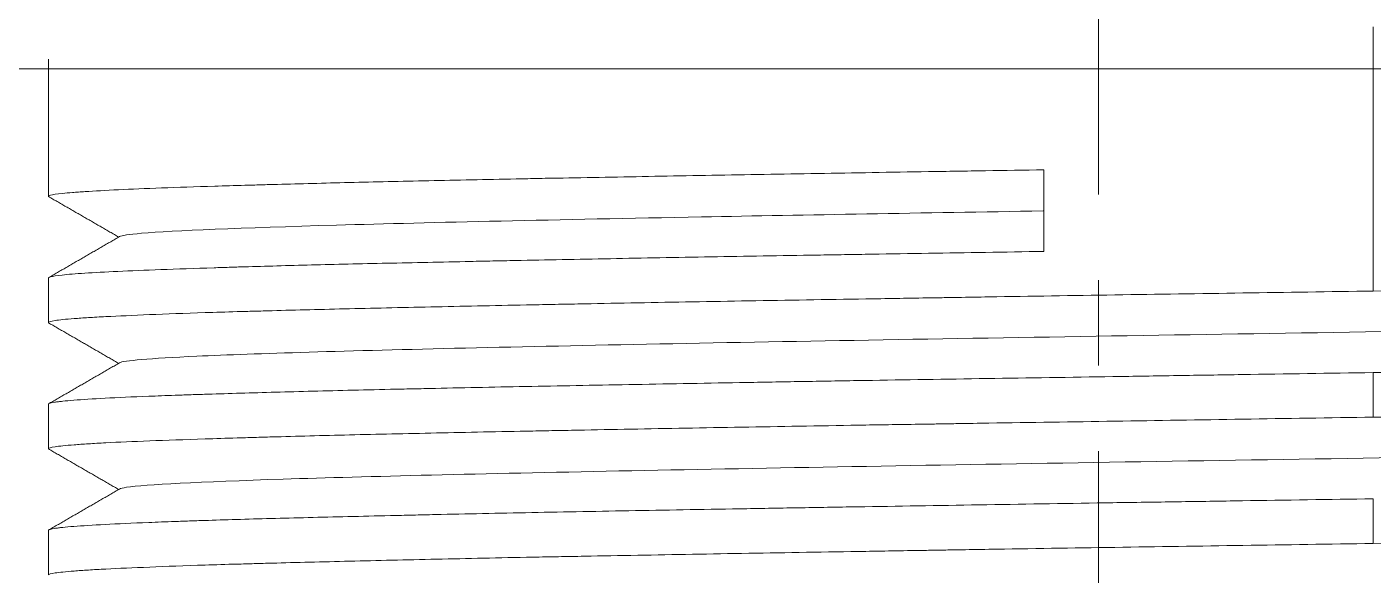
# Model space of a CAD drawing. Header units: millimetres. Extents: x 7368 to 7962, y 1333 to 2173.
# Drawn here: x 7444.61 to 7460.62, y 1689.81 to 1696.33 of the extents above; entities that cross this region are included whole.
import ezdxf

# ---------------------------------------------------------------- set-up
doc = ezdxf.new("R2010")
doc.units = ezdxf.units.MM
doc.linetypes.add('CENTERX2', pattern=[20.32, 12.7, -2.54, 2.54, -2.54])
doc.layers.add('CENTER', color=1, linetype='CENTERX2', lineweight=15)

msp = doc.modelspace()

# ---------------------------------------------------------------- linework, layer by layer
at = {"linetype": 'Continuous', "lineweight": 13, "extrusion": (0, 1, 0)}
for p, q in [((7460.622, 1696.326), (7460.622, 1695.826)), ((7460.622, 1695.826), (7460.622, 1693.187)), ((7460.622, 1691.687), (7460.622, 1692.218)), ((7460.622, 1690.187), (7460.622, 1690.718))]:
    msp.add_line(p, q, dxfattribs=at)
at = {"linetype": 'Continuous', "lineweight": 18, "extrusion": (0, 1, 0)}
for p, q in [((7438.312, 1695.826), (7482.932, 1695.826)), ((7444.872, 1695.943), (7444.872, 1694.312)), ((7456.705, 1693.658), (7456.705, 1694.627)), ((7444.872, 1693.343), (7444.872, 1692.812)), ((7444.872, 1691.843), (7444.872, 1691.312)), ((7444.872, 1690.343), (7444.872, 1689.812))]:
    msp.add_line(p, q, dxfattribs=at)
at = {"linetype": 'Continuous', "lineweight": 18}
for points, knots in [([(7444.872, 1694.313), (7444.872, 1694.317), (7444.893, 1694.328), (7444.969, 1694.34), (7445.072, 1694.35), (7445.111, 1694.354), (7445.179, 1694.359), (7445.215, 1694.362), (7445.253, 1694.365), (7445.28, 1694.367), (7445.294, 1694.367), (7445.419, 1694.376), (7445.551, 1694.383), (7445.855, 1694.398), (7446.197, 1694.412), (7446.617, 1694.426), (7446.962, 1694.437), (7447.082, 1694.44), (7447.238, 1694.445), (7447.27, 1694.446), (7447.334, 1694.447), (7447.43, 1694.45), (7447.529, 1694.453), (7447.864, 1694.462), (7448.148, 1694.469), (7448.747, 1694.484), (7449.062, 1694.491), (7449.724, 1694.505), (7450.071, 1694.512), (7450.524, 1694.521), (7450.661, 1694.524), (7450.801, 1694.527), (7450.895, 1694.528), (7450.942, 1694.529), (7451.178, 1694.534), (7451.37, 1694.537), (7451.953, 1694.548), (7452.351, 1694.555), (7453.169, 1694.57), (7453.588, 1694.577), (7454.445, 1694.591), (7454.884, 1694.599), (7455.39, 1694.607), (7455.446, 1694.608), (7455.559, 1694.609), (7455.616, 1694.61), (7455.786, 1694.613), (7456.128, 1694.618), (7456.473, 1694.624), (7456.705, 1694.627)], [0, 0, 0, 0, 0.042112, 0.110532, 0.110532, 0.144743, 0.144743, 0.161848, 0.1704, 0.1704, 0.178953, 0.178953, 0.247374, 0.247374, 0.315794, 0.384215, 0.384215, 0.418425, 0.418425, 0.426978, 0.426978, 0.43553, 0.452635, 0.452635, 0.521056, 0.521056, 0.589476, 0.589476, 0.657897, 0.657897, 0.675002, 0.683555, 0.683555, 0.692107, 0.692107, 0.726318, 0.726318, 0.794738, 0.794738, 0.863159, 0.863159, 0.931579, 0.931579, 0.940132, 0.940132, 0.948685, 0.948685, 0.96579, 1, 1, 1, 1]), ([(7445.717, 1693.834), (7445.738, 1693.847), (7446.042, 1693.892), (7447.949, 1693.97), (7452.014, 1694.059), (7455.266, 1694.115), (7456.699, 1694.139)], [0, 0, 0, 0, 0.127961, 0.447078, 0.766195, 1, 1, 1, 1]), ([(7456.705, 1693.658), (7456.241, 1693.65), (7455.785, 1693.643), (7455.111, 1693.632), (7454.888, 1693.628), (7454.556, 1693.623), (7454.446, 1693.621), (7454.227, 1693.618), (7454.118, 1693.616), (7453.578, 1693.607), (7453.157, 1693.6), (7452.338, 1693.586), (7451.939, 1693.579), (7451.165, 1693.564), (7450.789, 1693.557), (7450.333, 1693.548), (7450.243, 1693.546), (7450.065, 1693.542), (7449.801, 1693.537), (7449.546, 1693.531), (7449.049, 1693.521), (7448.419, 1693.507), (7447.854, 1693.493), (7447.455, 1693.482), (7447.326, 1693.478), (7447.139, 1693.473), (7447.078, 1693.471), (7446.957, 1693.467), (7446.898, 1693.465), (7446.61, 1693.456), (7446.399, 1693.449), (7446.018, 1693.434), (7445.848, 1693.427), (7445.546, 1693.413), (7445.415, 1693.406), (7445.249, 1693.396), (7445.199, 1693.392), (7445.109, 1693.385), (7445.069, 1693.381), (7444.967, 1693.37), (7444.92, 1693.363), (7444.879, 1693.351), (7444.872, 1693.347), (7444.872, 1693.342)], [0, 0, 0, 0, 0.068484, 0.068484, 0.102726, 0.102726, 0.119846, 0.119846, 0.136967, 0.136967, 0.205451, 0.205451, 0.273935, 0.273935, 0.342418, 0.342418, 0.359539, 0.359539, 0.37666, 0.410902, 0.410902, 0.479386, 0.547869, 0.547869, 0.582111, 0.582111, 0.599232, 0.599232, 0.616353, 0.616353, 0.684837, 0.684837, 0.75332, 0.75332, 0.821804, 0.821804, 0.856046, 0.856046, 0.890288, 0.890288, 0.958772, 0.958772, 1, 1, 1, 1]), ([(7460.622, 1693.187), (7461.142, 1693.195), (7461.66, 1693.203), (7462.434, 1693.215), (7462.692, 1693.219), (7463.077, 1693.225), (7463.206, 1693.227), (7463.461, 1693.231), (7463.588, 1693.233), (7464.222, 1693.243), (7465.22, 1693.258), (7466.188, 1693.273), (7466.904, 1693.285), (7467.14, 1693.289), (7467.492, 1693.295), (7467.609, 1693.297), (7467.84, 1693.301), (7467.955, 1693.303), (7468.525, 1693.313), (7468.965, 1693.321), (7469.817, 1693.336), (7470.229, 1693.344), (7471.022, 1693.359), (7471.405, 1693.367), (7471.817, 1693.376), (7471.863, 1693.377), (7471.954, 1693.379), (7472.088, 1693.382), (7472.22, 1693.385), (7472.48, 1693.39), (7472.648, 1693.394), (7473.136, 1693.406), (7473.441, 1693.414), (7474.01, 1693.43), (7474.274, 1693.438), (7474.578, 1693.447), (7474.638, 1693.449), (7474.754, 1693.453), (7474.811, 1693.455), (7474.977, 1693.461), (7475.082, 1693.465), (7475.377, 1693.476), (7475.55, 1693.484), (7475.846, 1693.5), (7475.971, 1693.508), (7476.121, 1693.52), (7476.165, 1693.524), (7476.221, 1693.53), (7476.247, 1693.533), (7476.27, 1693.535), (7476.284, 1693.537), (7476.291, 1693.538), (7476.347, 1693.547), (7476.372, 1693.555), (7476.372, 1693.562)], [0, 0, 0, 0, 0.062537, 0.062537, 0.093806, 0.093806, 0.10944, 0.10944, 0.125074, 0.125074, 0.187612, 0.250149, 0.250149, 0.281417, 0.281417, 0.297052, 0.297052, 0.312686, 0.312686, 0.375223, 0.375223, 0.43776, 0.43776, 0.500298, 0.500298, 0.508115, 0.508115, 0.515932, 0.531566, 0.531566, 0.562835, 0.562835, 0.625372, 0.625372, 0.687909, 0.687909, 0.703544, 0.703544, 0.719178, 0.719178, 0.750446, 0.750446, 0.812984, 0.812984, 0.875521, 0.875521, 0.906789, 0.906789, 0.922424, 0.930241, 0.930241, 0.938058, 0.938058, 1, 1, 1, 1]), ([(7444.872, 1692.812), (7444.872, 1692.812), (7444.872, 1692.812), (7444.872, 1692.82), (7444.898, 1692.828), (7444.999, 1692.844), (7445.074, 1692.852), (7445.201, 1692.861), (7445.228, 1692.863), (7445.285, 1692.867), (7445.315, 1692.869), (7445.409, 1692.875), (7445.479, 1692.879), (7445.704, 1692.89), (7445.877, 1692.898), (7446.27, 1692.914), (7446.49, 1692.922), (7446.854, 1692.934), (7446.981, 1692.938), (7447.18, 1692.944), (7447.249, 1692.946), (7447.353, 1692.948), (7447.388, 1692.949), (7447.459, 1692.951), (7447.78, 1692.96), (7448.126, 1692.969), (7448.778, 1692.984), (7449.122, 1692.992), (7449.848, 1693.007), (7450.23, 1693.015), (7450.73, 1693.025), (7450.832, 1693.027), (7451.037, 1693.031), (7451.346, 1693.037), (7451.663, 1693.043), (7452.306, 1693.055), (7452.746, 1693.062), (7453.65, 1693.078), (7454.114, 1693.085), (7454.828, 1693.097), (7455.069, 1693.101), (7455.374, 1693.106), (7455.436, 1693.107), (7455.558, 1693.109), (7455.62, 1693.11), (7455.805, 1693.113), (7455.929, 1693.115), (7456.548, 1693.125), (7457.047, 1693.133), (7458.055, 1693.149), (7458.562, 1693.156), (7459.586, 1693.171), (7460.102, 1693.179), (7460.622, 1693.187)], [0, 0, 0, 0, 0.000594, 0.000594, 0.063057, 0.063057, 0.12552, 0.12552, 0.141136, 0.141136, 0.156752, 0.156752, 0.187983, 0.187983, 0.250446, 0.250446, 0.312909, 0.312909, 0.34414, 0.34414, 0.359756, 0.359756, 0.367564, 0.367564, 0.375371, 0.437834, 0.437834, 0.500297, 0.500297, 0.56276, 0.56276, 0.578376, 0.578376, 0.593991, 0.625223, 0.625223, 0.687686, 0.687686, 0.750149, 0.750149, 0.78138, 0.78138, 0.789188, 0.789188, 0.796996, 0.796996, 0.812611, 0.812611, 0.875074, 0.875074, 0.937537, 0.937537, 1, 1, 1, 1]), ([(7445.716, 1692.334), (7445.759, 1692.36), (7446.455, 1692.418), (7449.526, 1692.509), (7454.634, 1692.607), (7460.724, 1692.704), (7466.798, 1692.802), (7471.858, 1692.899), (7474.826, 1692.989), (7475.485, 1693.046), (7475.527, 1693.071)], [0, 0, 0, 0, 0.106147, 0.238194, 0.370241, 0.502288, 0.634334, 0.766381, 0.898428, 1, 1, 1, 1]), ([(7476.372, 1692.593), (7476.372, 1692.593), (7476.372, 1692.593), (7476.371, 1692.585), (7476.345, 1692.577), (7476.244, 1692.561), (7476.169, 1692.553), (7476.043, 1692.544), (7476.016, 1692.542), (7475.959, 1692.538), (7475.929, 1692.536), (7475.834, 1692.53), (7475.764, 1692.526), (7475.539, 1692.515), (7475.366, 1692.507), (7474.973, 1692.491), (7474.754, 1692.483), (7474.389, 1692.471), (7474.262, 1692.467), (7474.063, 1692.462), (7473.995, 1692.46), (7473.89, 1692.457), (7473.855, 1692.456), (7473.784, 1692.454), (7473.463, 1692.445), (7473.117, 1692.436), (7472.465, 1692.421), (7472.121, 1692.413), (7471.395, 1692.398), (7471.014, 1692.39), (7470.513, 1692.38), (7470.412, 1692.378), (7470.207, 1692.374), (7469.897, 1692.368), (7469.58, 1692.362), (7468.938, 1692.35), (7468.497, 1692.343), (7467.593, 1692.327), (7467.129, 1692.32), (7466.415, 1692.308), (7466.174, 1692.304), (7465.869, 1692.299), (7465.808, 1692.298), (7465.685, 1692.296), (7465.623, 1692.295), (7465.438, 1692.292), (7465.315, 1692.29), (7464.695, 1692.28), (7464.196, 1692.272), (7463.189, 1692.257), (7462.681, 1692.249), (7461.657, 1692.234), (7461.142, 1692.226), (7460.622, 1692.218)], [0, 0, 0, 0, 0.000563, 0.000563, 0.063028, 0.063028, 0.125493, 0.125493, 0.141109, 0.141109, 0.156725, 0.156725, 0.187958, 0.187958, 0.250423, 0.250423, 0.312887, 0.312887, 0.34412, 0.34412, 0.359736, 0.359736, 0.367544, 0.367544, 0.375352, 0.437817, 0.437817, 0.500282, 0.500282, 0.562747, 0.562747, 0.578363, 0.578363, 0.593979, 0.625211, 0.625211, 0.687676, 0.687676, 0.750141, 0.750141, 0.781373, 0.781373, 0.789181, 0.789181, 0.796989, 0.796989, 0.812606, 0.812606, 0.87507, 0.87507, 0.937535, 0.937535, 1, 1, 1, 1]), ([(7460.622, 1692.218), (7460.102, 1692.21), (7459.583, 1692.202), (7458.809, 1692.19), (7458.552, 1692.186), (7458.166, 1692.18), (7458.038, 1692.178), (7457.782, 1692.174), (7457.655, 1692.172), (7457.022, 1692.162), (7456.023, 1692.147), (7455.055, 1692.132), (7454.34, 1692.12), (7454.103, 1692.116), (7453.751, 1692.11), (7453.635, 1692.108), (7453.403, 1692.104), (7453.288, 1692.102), (7452.719, 1692.092), (7452.278, 1692.084), (7451.426, 1692.069), (7451.014, 1692.061), (7450.221, 1692.046), (7449.839, 1692.038), (7449.426, 1692.029), (7449.38, 1692.028), (7449.29, 1692.026), (7449.155, 1692.023), (7448.847, 1692.017), (7448.595, 1692.011), (7448.107, 1691.999), (7447.802, 1691.991), (7447.233, 1691.975), (7446.969, 1691.967), (7446.665, 1691.958), (7446.605, 1691.956), (7446.489, 1691.952), (7446.432, 1691.95), (7446.266, 1691.944), (7446.161, 1691.94), (7445.866, 1691.929), (7445.693, 1691.921), (7445.397, 1691.905), (7445.272, 1691.897), (7445.122, 1691.885), (7445.079, 1691.881), (7445.022, 1691.875), (7444.996, 1691.873), (7444.973, 1691.87), (7444.959, 1691.868), (7444.952, 1691.867), (7444.896, 1691.858), (7444.872, 1691.851), (7444.872, 1691.843)], [0, 0, 0, 0, 0.062537, 0.062537, 0.093806, 0.093806, 0.10944, 0.10944, 0.125074, 0.125074, 0.187611, 0.250148, 0.250148, 0.281417, 0.281417, 0.297051, 0.297051, 0.312686, 0.312686, 0.375223, 0.375223, 0.43776, 0.43776, 0.500297, 0.500297, 0.508114, 0.508114, 0.515931, 0.531565, 0.562834, 0.562834, 0.625371, 0.625371, 0.687908, 0.687908, 0.703542, 0.703542, 0.719177, 0.719177, 0.750445, 0.750445, 0.812982, 0.812982, 0.87552, 0.87552, 0.906788, 0.906788, 0.922422, 0.93024, 0.93024, 0.938057, 0.938057, 1, 1, 1, 1]), ([(7460.622, 1691.688), (7461.142, 1691.695), (7461.66, 1691.703), (7462.434, 1691.715), (7462.692, 1691.718), (7463.077, 1691.724), (7463.206, 1691.726), (7463.461, 1691.73), (7463.588, 1691.732), (7464.222, 1691.742), (7465.22, 1691.758), (7466.188, 1691.774), (7466.904, 1691.786), (7467.14, 1691.789), (7467.492, 1691.795), (7467.609, 1691.797), (7467.84, 1691.801), (7467.955, 1691.803), (7468.525, 1691.812), (7468.965, 1691.82), (7469.817, 1691.836), (7470.229, 1691.844), (7471.022, 1691.86), (7471.405, 1691.868), (7471.817, 1691.876), (7471.863, 1691.877), (7471.954, 1691.879), (7472.088, 1691.882), (7472.396, 1691.889), (7472.648, 1691.895), (7473.136, 1691.906), (7473.441, 1691.914), (7474.01, 1691.929), (7474.274, 1691.937), (7474.578, 1691.947), (7474.638, 1691.949), (7474.754, 1691.953), (7474.811, 1691.955), (7474.977, 1691.961), (7475.082, 1691.965), (7475.377, 1691.977), (7475.55, 1691.985), (7475.846, 1692), (7475.971, 1692.008), (7476.121, 1692.019), (7476.165, 1692.023), (7476.221, 1692.029), (7476.247, 1692.032), (7476.27, 1692.035), (7476.284, 1692.037), (7476.291, 1692.038), (7476.347, 1692.047), (7476.372, 1692.055), (7476.372, 1692.063)], [0, 0, 0, 0, 0.062535, 0.062535, 0.093803, 0.093803, 0.109436, 0.109436, 0.12507, 0.12507, 0.187605, 0.25014, 0.25014, 0.281408, 0.281408, 0.297042, 0.297042, 0.312676, 0.312676, 0.375211, 0.375211, 0.437746, 0.437746, 0.500281, 0.500281, 0.508098, 0.508098, 0.515915, 0.531548, 0.562816, 0.562816, 0.625351, 0.625351, 0.687886, 0.687886, 0.70352, 0.70352, 0.719154, 0.719154, 0.750421, 0.750421, 0.812956, 0.812956, 0.875492, 0.875492, 0.906759, 0.906759, 0.922393, 0.93021, 0.93021, 0.938027, 0.938027, 1, 1, 1, 1]), ([(7444.872, 1691.312), (7444.872, 1691.312), (7444.872, 1691.313), (7444.872, 1691.32), (7444.898, 1691.328), (7444.999, 1691.343), (7445.074, 1691.351), (7445.201, 1691.361), (7445.228, 1691.363), (7445.285, 1691.367), (7445.315, 1691.369), (7445.409, 1691.375), (7445.479, 1691.379), (7445.704, 1691.391), (7446.051, 1691.406), (7446.49, 1691.421), (7446.854, 1691.433), (7446.981, 1691.437), (7447.18, 1691.443), (7447.249, 1691.445), (7447.353, 1691.448), (7447.388, 1691.449), (7447.459, 1691.451), (7447.78, 1691.46), (7448.126, 1691.469), (7448.778, 1691.485), (7449.122, 1691.492), (7449.848, 1691.508), (7450.23, 1691.515), (7450.73, 1691.525), (7450.832, 1691.527), (7451.037, 1691.531), (7451.14, 1691.533), (7451.452, 1691.539), (7451.663, 1691.543), (7452.306, 1691.555), (7453.186, 1691.57), (7454.114, 1691.586), (7454.828, 1691.598), (7455.069, 1691.601), (7455.374, 1691.606), (7455.436, 1691.607), (7455.558, 1691.609), (7455.62, 1691.61), (7455.805, 1691.613), (7455.929, 1691.615), (7456.548, 1691.625), (7457.047, 1691.632), (7458.055, 1691.648), (7458.562, 1691.656), (7459.586, 1691.672), (7460.102, 1691.68), (7460.622, 1691.688)], [0, 0, 0, 0, 0.000562, 0.000562, 0.063027, 0.063027, 0.125492, 0.125492, 0.141108, 0.141108, 0.156724, 0.156724, 0.187957, 0.187957, 0.250422, 0.312886, 0.312886, 0.344119, 0.344119, 0.359735, 0.359735, 0.367543, 0.367543, 0.375351, 0.437816, 0.437816, 0.500281, 0.500281, 0.562746, 0.562746, 0.578362, 0.578362, 0.593978, 0.593978, 0.625211, 0.625211, 0.687676, 0.750141, 0.750141, 0.781373, 0.781373, 0.789181, 0.789181, 0.796989, 0.796989, 0.812605, 0.812605, 0.87507, 0.87507, 0.937535, 0.937535, 1, 1, 1, 1]), ([(7445.717, 1690.834), (7445.728, 1690.841), (7445.893, 1690.88), (7447.299, 1690.951), (7451.401, 1691.048), (7457.017, 1691.146), (7463.224, 1691.243), (7469.004, 1691.341), (7473.409, 1691.438), (7475.227, 1691.515), (7475.506, 1691.559), (7475.526, 1691.571)], [0, 0, 0, 0, 0.026556, 0.158704, 0.290851, 0.422999, 0.555147, 0.687294, 0.819442, 0.951589, 1, 1, 1, 1]), ([(7460.622, 1690.717), (7460.102, 1690.71), (7459.583, 1690.702), (7458.809, 1690.69), (7458.552, 1690.686), (7458.166, 1690.68), (7458.038, 1690.679), (7457.782, 1690.675), (7457.655, 1690.673), (7457.022, 1690.663), (7456.522, 1690.655), (7455.539, 1690.639), (7455.055, 1690.631), (7454.34, 1690.62), (7454.103, 1690.616), (7453.751, 1690.61), (7453.635, 1690.608), (7453.403, 1690.604), (7453.288, 1690.602), (7452.719, 1690.592), (7452.278, 1690.585), (7451.426, 1690.569), (7451.014, 1690.562), (7450.221, 1690.546), (7449.839, 1690.538), (7449.426, 1690.529), (7449.38, 1690.528), (7449.29, 1690.526), (7449.155, 1690.523), (7448.847, 1690.516), (7448.595, 1690.51), (7448.107, 1690.498), (7447.802, 1690.491), (7447.233, 1690.476), (7446.969, 1690.468), (7446.665, 1690.458), (7446.605, 1690.456), (7446.489, 1690.452), (7446.432, 1690.45), (7446.266, 1690.444), (7446.161, 1690.44), (7445.866, 1690.428), (7445.693, 1690.42), (7445.397, 1690.405), (7445.272, 1690.397), (7445.122, 1690.386), (7445.079, 1690.382), (7445.022, 1690.376), (7444.996, 1690.373), (7444.973, 1690.37), (7444.959, 1690.368), (7444.952, 1690.367), (7444.896, 1690.358), (7444.872, 1690.351), (7444.872, 1690.343)], [0, 0, 0, 0, 0.062535, 0.062535, 0.093803, 0.093803, 0.109437, 0.109437, 0.12507, 0.12507, 0.187605, 0.187605, 0.250141, 0.250141, 0.281408, 0.281408, 0.297042, 0.297042, 0.312676, 0.312676, 0.375211, 0.375211, 0.437746, 0.437746, 0.500281, 0.500281, 0.508098, 0.508098, 0.515915, 0.531549, 0.562816, 0.562816, 0.625352, 0.625352, 0.687887, 0.687887, 0.703521, 0.703521, 0.719154, 0.719154, 0.750422, 0.750422, 0.812957, 0.812957, 0.875492, 0.875492, 0.90676, 0.90676, 0.922394, 0.93021, 0.93021, 0.938027, 0.938027, 1, 1, 1, 1]), ([(7460.622, 1690.187), (7461.142, 1690.195), (7461.66, 1690.203), (7462.434, 1690.215), (7462.692, 1690.219), (7463.077, 1690.225), (7463.206, 1690.227), (7463.461, 1690.231), (7463.588, 1690.233), (7464.222, 1690.242), (7464.721, 1690.25), (7465.704, 1690.265), (7466.188, 1690.273), (7466.904, 1690.285), (7467.14, 1690.289), (7467.492, 1690.295), (7467.609, 1690.297), (7467.84, 1690.301), (7467.955, 1690.303), (7468.525, 1690.313), (7468.965, 1690.321), (7469.817, 1690.336), (7470.229, 1690.344), (7471.022, 1690.359), (7471.405, 1690.367), (7471.817, 1690.376), (7471.863, 1690.377), (7471.954, 1690.379), (7472.088, 1690.382), (7472.396, 1690.389), (7472.648, 1690.395), (7473.136, 1690.407), (7473.441, 1690.415), (7474.01, 1690.43), (7474.274, 1690.437), (7474.578, 1690.447), (7474.638, 1690.449), (7474.754, 1690.453), (7474.811, 1690.455), (7474.977, 1690.461), (7475.082, 1690.465), (7475.377, 1690.476), (7475.55, 1690.484), (7475.846, 1690.5), (7475.971, 1690.508), (7476.121, 1690.52), (7476.165, 1690.524), (7476.221, 1690.529), (7476.247, 1690.532), (7476.27, 1690.535), (7476.284, 1690.537), (7476.291, 1690.538), (7476.347, 1690.547), (7476.372, 1690.554), (7476.372, 1690.562)], [0, 0, 0, 0, 0.062537, 0.062537, 0.093806, 0.093806, 0.10944, 0.10944, 0.125074, 0.125074, 0.187611, 0.187611, 0.250148, 0.250148, 0.281417, 0.281417, 0.297051, 0.297051, 0.312685, 0.312685, 0.375222, 0.375222, 0.437759, 0.437759, 0.500296, 0.500296, 0.508114, 0.508114, 0.515931, 0.531565, 0.562834, 0.562834, 0.625371, 0.625371, 0.687908, 0.687908, 0.703542, 0.703542, 0.719176, 0.719176, 0.750445, 0.750445, 0.812982, 0.812982, 0.875519, 0.875519, 0.906787, 0.906787, 0.922422, 0.930239, 0.930239, 0.938056, 0.938056, 1, 1, 1, 1]), ([(7444.872, 1689.813), (7444.872, 1689.813), (7444.872, 1689.813), (7444.872, 1689.821), (7444.898, 1689.828), (7444.999, 1689.844), (7445.074, 1689.851), (7445.201, 1689.861), (7445.228, 1689.863), (7445.285, 1689.867), (7445.315, 1689.869), (7445.409, 1689.875), (7445.479, 1689.879), (7445.704, 1689.89), (7446.051, 1689.906), (7446.49, 1689.922), (7446.854, 1689.934), (7446.981, 1689.938), (7447.18, 1689.943), (7447.249, 1689.945), (7447.353, 1689.948), (7447.388, 1689.949), (7447.459, 1689.951), (7447.78, 1689.96), (7448.126, 1689.968), (7448.778, 1689.984), (7449.122, 1689.992), (7449.848, 1690.008), (7450.23, 1690.016), (7450.73, 1690.026), (7450.832, 1690.028), (7451.037, 1690.031), (7451.346, 1690.037), (7451.663, 1690.043), (7452.306, 1690.054), (7452.746, 1690.062), (7453.65, 1690.078), (7454.114, 1690.085), (7454.828, 1690.097), (7455.069, 1690.101), (7455.374, 1690.106), (7455.436, 1690.107), (7455.558, 1690.109), (7455.62, 1690.11), (7455.805, 1690.113), (7455.929, 1690.115), (7456.548, 1690.125), (7457.047, 1690.133), (7458.055, 1690.148), (7458.562, 1690.156), (7459.586, 1690.171), (7460.102, 1690.179), (7460.622, 1690.187)], [0, 0, 0, 0, 0.000561, 0.000561, 0.063026, 0.063026, 0.125491, 0.125491, 0.141107, 0.141107, 0.156724, 0.156724, 0.187956, 0.187956, 0.250421, 0.312886, 0.312886, 0.344118, 0.344118, 0.359735, 0.359735, 0.367543, 0.367543, 0.375351, 0.437816, 0.437816, 0.500281, 0.500281, 0.562746, 0.562746, 0.578362, 0.578362, 0.593978, 0.625211, 0.625211, 0.687675, 0.687675, 0.75014, 0.75014, 0.781373, 0.781373, 0.789181, 0.789181, 0.796989, 0.796989, 0.812605, 0.812605, 0.87507, 0.87507, 0.937535, 0.937535, 1, 1, 1, 1])]:
    msp.add_open_spline(points, degree=3, knots=knots, dxfattribs=at)
for points in [[(7444.871, 1694.31), (7445.289, 1694.069), (7445.706, 1693.828)], [(7445.717, 1693.834), (7445.294, 1693.59), (7444.871, 1693.345)], [(7444.869, 1692.81), (7445.287, 1692.569), (7445.705, 1692.327)], [(7445.716, 1692.334), (7445.293, 1692.089), (7444.87, 1691.845)], [(7444.871, 1691.31), (7445.288, 1691.069), (7445.706, 1690.828)], [(7445.717, 1690.834), (7445.294, 1690.59), (7444.871, 1690.345)]]:
    msp.add_open_spline(points, degree=2, dxfattribs=at)
at = {"layer": 'CENTER', "ltscale": 0.4}
msp.add_line((7457.356, 1992.021), (7457.356, 1591.843), dxfattribs=at)

doc.saveas('drawing.dxf')
